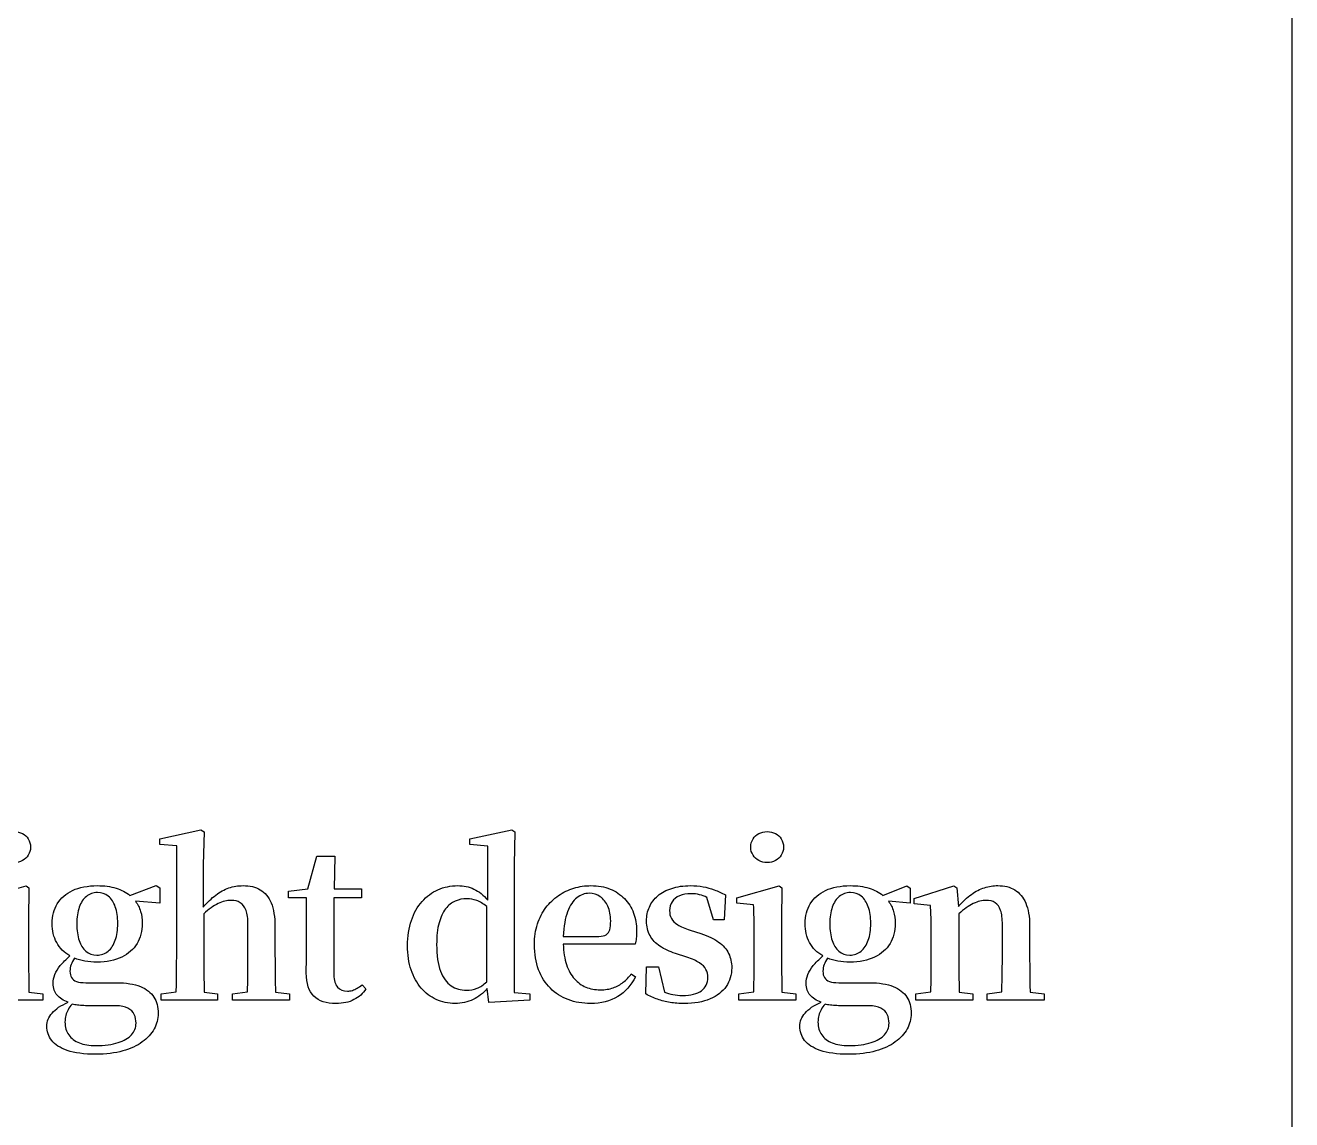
# Model space of a CAD drawing. Extents: x 11992 to 29481, y -6727 to 6811.
# Drawn here: x 28341.1 to 28425.8, y 431.4 to 504.6 of the extents above; entities that cross this region are included whole.
import ezdxf

# ---------------------------------------------------------------- set-up
doc = ezdxf.new("R2010")
doc.units = 0
doc.header["$MEASUREMENT"] = 0
doc.layers.add('layer 1', color=8, linetype='CONTINUOUS')
doc.layers.add('zoylight 6节点', color=8, linetype='CONTINUOUS')

# ---------------------------------------------------------------- blocks, each defined once
blk = doc.blocks.new('ddddd')
at = {"layer": 'layer 1', "color": 1}
for points, knots in [([(-12.044, 72.251), (-11.843, 72.253), (-11.66, 72.297), (-11.493, 72.386), (-11.493, 72.386), (-11.328, 72.474), (-11.196, 72.594), (-11.099, 72.747), (-11.099, 72.747), (-10.999, 72.902), (-10.948, 73.079), (-10.946, 73.28), (-10.946, 73.28), (-10.948, 73.491), (-10.999, 73.674), (-11.099, 73.83), (-11.099, 73.83), (-11.196, 73.985), (-11.328, 74.106), (-11.493, 74.191), (-11.493, 74.191), (-11.66, 74.279), (-11.843, 74.323), (-12.044, 74.323), (-12.044, 74.323), (-12.246, 74.323), (-12.429, 74.279), (-12.596, 74.191), (-12.596, 74.191), (-12.761, 74.106), (-12.893, 73.985), (-12.99, 73.83), (-12.99, 73.83), (-13.09, 73.674), (-13.141, 73.491), (-13.143, 73.28), (-13.143, 73.28), (-13.141, 73.079), (-13.09, 72.902), (-12.99, 72.747), (-12.99, 72.747), (-12.893, 72.594), (-12.761, 72.474), (-12.596, 72.386), (-12.596, 72.386), (-12.429, 72.297), (-12.246, 72.253), (-12.044, 72.251)], [0, 0, 0, 0, 0.083333, 0.083333, 0.083333, 0.083333, 0.166667, 0.166667, 0.166667, 0.166667, 0.25, 0.25, 0.25, 0.25, 0.333333, 0.333333, 0.333333, 0.333333, 0.416667, 0.416667, 0.416667, 0.416667, 0.5, 0.5, 0.5, 0.5, 0.583333, 0.583333, 0.583333, 0.583333, 0.666667, 0.666667, 0.666667, 0.666667, 0.75, 0.75, 0.75, 0.75, 0.833333, 0.833333, 0.833333, 0.833333, 0.916667, 0.916667, 0.916667, 0.916667, 1, 1, 1, 1]), ([(5.438, 63.586), (5.435, 63.786), (5.431, 64.003), (5.428, 64.235), (5.428, 64.235), (5.424, 64.467), (5.421, 64.706), (5.419, 64.949), (5.419, 64.949), (5.417, 65.193), (5.414, 65.431), (5.412, 65.663), (5.412, 65.663), (5.41, 65.895), (5.41, 66.113), (5.41, 66.312), (5.41, 66.312), (5.41, 66.312), (5.41, 67.981), (5.41, 67.981), (5.41, 67.981), (5.407, 68.623), (5.322, 69.145), (5.152, 69.548), (5.152, 69.548), (4.981, 69.949), (4.737, 70.244), (4.42, 70.431), (4.42, 70.431), (4.105, 70.617), (3.724, 70.71), (3.282, 70.707), (3.282, 70.707), (2.946, 70.707), (2.626, 70.654), (2.324, 70.55), (2.324, 70.55), (2.023, 70.443), (1.731, 70.285), (1.448, 70.072), (1.448, 70.072), (1.168, 69.861), (0.887, 69.595), (0.611, 69.275), (0.611, 69.275), (0.611, 69.275), (0.611, 72.098), (0.611, 72.098), (0.611, 72.098), (0.611, 72.098), (0.667, 74.31), (0.667, 74.31), (0.667, 74.31), (0.667, 74.31), (0.458, 74.435), (0.458, 74.435), (0.458, 74.435), (0.458, 74.435), (-2.296, 73.837), (-2.296, 73.837), (-2.296, 73.837), (-2.296, 73.837), (-2.296, 73.447), (-2.296, 73.447), (-2.296, 73.447), (-2.296, 73.447), (-1.169, 73.364), (-1.169, 73.364), (-1.169, 73.364), (-1.169, 73.364), (-1.169, 66.312), (-1.169, 66.312), (-1.169, 66.312), (-1.169, 66.12), (-1.169, 65.907), (-1.171, 65.677), (-1.171, 65.677), (-1.174, 65.448), (-1.176, 65.211), (-1.178, 64.965), (-1.178, 64.965), (-1.181, 64.722), (-1.183, 64.483), (-1.188, 64.252), (-1.188, 64.252), (-1.19, 64.017), (-1.192, 63.799), (-1.197, 63.6), (-1.197, 63.6), (-1.197, 63.6), (-2.212, 63.475), (-2.212, 63.475), (-2.212, 63.475), (-2.212, 63.475), (-2.212, 63.044), (-2.212, 63.044), (-2.212, 63.044), (-2.212, 63.044), (1.571, 63.044), (1.571, 63.044), (1.571, 63.044), (1.571, 63.044), (1.571, 63.475), (1.571, 63.475), (1.571, 63.475), (1.571, 63.475), (0.681, 63.586), (0.681, 63.586), (0.681, 63.586), (0.674, 63.786), (0.667, 64.003), (0.662, 64.24), (0.662, 64.24), (0.658, 64.474), (0.653, 64.715), (0.648, 64.958), (0.648, 64.958), (0.646, 65.204), (0.644, 65.443), (0.641, 65.675), (0.641, 65.675), (0.639, 65.907), (0.639, 66.12), (0.639, 66.312), (0.639, 66.312), (0.639, 66.312), (0.639, 68.816), (0.639, 68.816), (0.639, 68.816), (0.98, 69.129), (1.3, 69.356), (1.603, 69.502), (1.603, 69.502), (1.907, 69.65), (2.197, 69.722), (2.475, 69.72), (2.475, 69.72), (2.716, 69.722), (2.922, 69.671), (3.089, 69.567), (3.089, 69.567), (3.256, 69.462), (3.384, 69.291), (3.47, 69.052), (3.47, 69.052), (3.558, 68.813), (3.602, 68.494), (3.602, 68.092), (3.602, 68.092), (3.602, 68.092), (3.602, 66.312), (3.602, 66.312), (3.602, 66.312), (3.602, 66.113), (3.602, 65.895), (3.599, 65.663), (3.599, 65.663), (3.597, 65.431), (3.597, 65.193), (3.592, 64.952), (3.592, 64.952), (3.59, 64.708), (3.588, 64.472), (3.585, 64.24), (3.585, 64.24), (3.581, 64.01), (3.578, 63.797), (3.574, 63.6), (3.574, 63.6), (3.574, 63.6), (2.572, 63.475), (2.572, 63.475), (2.572, 63.475), (2.572, 63.475), (2.572, 63.044), (2.572, 63.044), (2.572, 63.044), (2.572, 63.044), (6.383, 63.044), (6.383, 63.044), (6.383, 63.044), (6.383, 63.044), (6.383, 63.475), (6.383, 63.475), (6.383, 63.475), (6.383, 63.475), (5.438, 63.586), (5.438, 63.586)], [0, 0, 0, 0, 0.021277, 0.021277, 0.021277, 0.021277, 0.042553, 0.042553, 0.042553, 0.042553, 0.06383, 0.06383, 0.06383, 0.06383, 0.085106, 0.085106, 0.085106, 0.085106, 0.106383, 0.106383, 0.106383, 0.106383, 0.12766, 0.12766, 0.12766, 0.12766, 0.148936, 0.148936, 0.148936, 0.148936, 0.170213, 0.170213, 0.170213, 0.170213, 0.191489, 0.191489, 0.191489, 0.191489, 0.212766, 0.212766, 0.212766, 0.212766, 0.234043, 0.234043, 0.234043, 0.234043, 0.255319, 0.255319, 0.255319, 0.255319, 0.276596, 0.276596, 0.276596, 0.276596, 0.297872, 0.297872, 0.297872, 0.297872, 0.319149, 0.319149, 0.319149, 0.319149, 0.340426, 0.340426, 0.340426, 0.340426, 0.361702, 0.361702, 0.361702, 0.361702, 0.382979, 0.382979, 0.382979, 0.382979, 0.404255, 0.404255, 0.404255, 0.404255, 0.425532, 0.425532, 0.425532, 0.425532, 0.446809, 0.446809, 0.446809, 0.446809, 0.468085, 0.468085, 0.468085, 0.468085, 0.489362, 0.489362, 0.489362, 0.489362, 0.510638, 0.510638, 0.510638, 0.510638, 0.531915, 0.531915, 0.531915, 0.531915, 0.553191, 0.553191, 0.553191, 0.553191, 0.574468, 0.574468, 0.574468, 0.574468, 0.595745, 0.595745, 0.595745, 0.595745, 0.617021, 0.617021, 0.617021, 0.617021, 0.638298, 0.638298, 0.638298, 0.638298, 0.659574, 0.659574, 0.659574, 0.659574, 0.680851, 0.680851, 0.680851, 0.680851, 0.702128, 0.702128, 0.702128, 0.702128, 0.723404, 0.723404, 0.723404, 0.723404, 0.744681, 0.744681, 0.744681, 0.744681, 0.765957, 0.765957, 0.765957, 0.765957, 0.787234, 0.787234, 0.787234, 0.787234, 0.808511, 0.808511, 0.808511, 0.808511, 0.829787, 0.829787, 0.829787, 0.829787, 0.851064, 0.851064, 0.851064, 0.851064, 0.87234, 0.87234, 0.87234, 0.87234, 0.893617, 0.893617, 0.893617, 0.893617, 0.914894, 0.914894, 0.914894, 0.914894, 0.93617, 0.93617, 0.93617, 0.93617, 0.957447, 0.957447, 0.957447, 0.957447, 0.978723, 0.978723, 0.978723, 0.978723, 1, 1, 1, 1]), ([(21.415, 63.558), (21.415, 63.558), (21.415, 72.112), (21.415, 72.112), (21.415, 72.112), (21.415, 72.112), (21.456, 74.31), (21.456, 74.31), (21.456, 74.31), (21.456, 74.31), (21.262, 74.435), (21.262, 74.435), (21.262, 74.435), (21.262, 74.435), (18.452, 73.837), (18.452, 73.837), (18.452, 73.837), (18.452, 73.837), (18.452, 73.447), (18.452, 73.447), (18.452, 73.447), (18.452, 73.447), (19.648, 73.35), (19.648, 73.35), (19.648, 73.35), (19.648, 73.35), (19.648, 69.734), (19.648, 69.734), (19.648, 69.734), (19.363, 70.072), (19.055, 70.32), (18.721, 70.475), (18.721, 70.475), (18.387, 70.633), (18.028, 70.71), (17.645, 70.707), (17.645, 70.707), (17.166, 70.705), (16.723, 70.615), (16.315, 70.434), (16.315, 70.434), (15.909, 70.253), (15.552, 69.989), (15.249, 69.641), (15.249, 69.641), (14.945, 69.296), (14.706, 68.874), (14.537, 68.378), (14.537, 68.378), (14.368, 67.882), (14.282, 67.318), (14.28, 66.688), (14.28, 66.688), (14.282, 66.087), (14.363, 65.55), (14.521, 65.074), (14.521, 65.074), (14.681, 64.599), (14.903, 64.194), (15.188, 63.857), (15.188, 63.857), (15.476, 63.521), (15.812, 63.266), (16.199, 63.09), (16.199, 63.09), (16.584, 62.912), (17.008, 62.824), (17.465, 62.821), (17.465, 62.821), (17.91, 62.824), (18.311, 62.909), (18.668, 63.083), (18.668, 63.083), (19.025, 63.255), (19.342, 63.5), (19.62, 63.823), (19.62, 63.823), (19.62, 63.823), (19.718, 62.891), (19.718, 62.891), (19.718, 62.891), (19.718, 62.891), (22.458, 63.044), (22.458, 63.044), (22.458, 63.044), (22.458, 63.044), (22.458, 63.475), (22.458, 63.475), (22.458, 63.475), (22.458, 63.475), (21.415, 63.558), (21.415, 63.558)], [0, 0, 0, 0, 0.043478, 0.043478, 0.043478, 0.043478, 0.086957, 0.086957, 0.086957, 0.086957, 0.130435, 0.130435, 0.130435, 0.130435, 0.173913, 0.173913, 0.173913, 0.173913, 0.217391, 0.217391, 0.217391, 0.217391, 0.26087, 0.26087, 0.26087, 0.26087, 0.304348, 0.304348, 0.304348, 0.304348, 0.347826, 0.347826, 0.347826, 0.347826, 0.391304, 0.391304, 0.391304, 0.391304, 0.434783, 0.434783, 0.434783, 0.434783, 0.478261, 0.478261, 0.478261, 0.478261, 0.521739, 0.521739, 0.521739, 0.521739, 0.565217, 0.565217, 0.565217, 0.565217, 0.608696, 0.608696, 0.608696, 0.608696, 0.652174, 0.652174, 0.652174, 0.652174, 0.695652, 0.695652, 0.695652, 0.695652, 0.73913, 0.73913, 0.73913, 0.73913, 0.782609, 0.782609, 0.782609, 0.782609, 0.826087, 0.826087, 0.826087, 0.826087, 0.869565, 0.869565, 0.869565, 0.869565, 0.913043, 0.913043, 0.913043, 0.913043, 0.956522, 0.956522, 0.956522, 0.956522, 1, 1, 1, 1]), ([(38.347, 72.251), (38.548, 72.253), (38.732, 72.297), (38.898, 72.386), (38.898, 72.386), (39.063, 72.474), (39.195, 72.594), (39.293, 72.747), (39.293, 72.747), (39.392, 72.902), (39.443, 73.079), (39.446, 73.28), (39.446, 73.28), (39.443, 73.491), (39.392, 73.674), (39.293, 73.83), (39.293, 73.83), (39.195, 73.985), (39.063, 74.106), (38.898, 74.191), (38.898, 74.191), (38.732, 74.279), (38.548, 74.323), (38.347, 74.323), (38.347, 74.323), (38.145, 74.323), (37.962, 74.279), (37.795, 74.191), (37.795, 74.191), (37.631, 74.106), (37.498, 73.985), (37.401, 73.83), (37.401, 73.83), (37.301, 73.674), (37.25, 73.491), (37.248, 73.28), (37.248, 73.28), (37.25, 73.079), (37.301, 72.902), (37.401, 72.747), (37.401, 72.747), (37.498, 72.594), (37.631, 72.474), (37.795, 72.386), (37.795, 72.386), (37.962, 72.297), (38.145, 72.253), (38.347, 72.251)], [0, 0, 0, 0, 0.083333, 0.083333, 0.083333, 0.083333, 0.166667, 0.166667, 0.166667, 0.166667, 0.25, 0.25, 0.25, 0.25, 0.333333, 0.333333, 0.333333, 0.333333, 0.416667, 0.416667, 0.416667, 0.416667, 0.5, 0.5, 0.5, 0.5, 0.583333, 0.583333, 0.583333, 0.583333, 0.666667, 0.666667, 0.666667, 0.666667, 0.75, 0.75, 0.75, 0.75, 0.833333, 0.833333, 0.833333, 0.833333, 0.916667, 0.916667, 0.916667, 0.916667, 1, 1, 1, 1]), ([(11.244, 64.073), (11.121, 63.98), (11.005, 63.904), (10.901, 63.841), (10.901, 63.841), (10.796, 63.779), (10.692, 63.732), (10.59, 63.702), (10.59, 63.702), (10.486, 63.672), (10.375, 63.656), (10.256, 63.656), (10.256, 63.656), (9.976, 63.653), (9.756, 63.739), (9.596, 63.913), (9.596, 63.913), (9.436, 64.087), (9.355, 64.367), (9.352, 64.754), (9.352, 64.754), (9.352, 64.754), (9.352, 69.901), (9.352, 69.901), (9.352, 69.901), (9.352, 69.901), (11.202, 69.901), (11.202, 69.901), (11.202, 69.901), (11.202, 69.901), (11.202, 70.485), (11.202, 70.485), (11.202, 70.485), (11.202, 70.485), (9.366, 70.485), (9.366, 70.485), (9.366, 70.485), (9.366, 70.485), (9.408, 72.682), (9.408, 72.682), (9.408, 72.682), (9.408, 72.682), (8.212, 72.668), (8.212, 72.668), (8.212, 72.668), (8.212, 72.668), (7.614, 70.485), (7.614, 70.485), (7.614, 70.485), (7.614, 70.485), (6.32, 70.346), (6.32, 70.346), (6.32, 70.346), (6.32, 70.346), (6.32, 69.901), (6.32, 69.901), (6.32, 69.901), (6.32, 69.901), (7.516, 69.901), (7.516, 69.901), (7.516, 69.901), (7.516, 69.901), (7.516, 66.257), (7.516, 66.257), (7.516, 66.257), (7.516, 66.073), (7.514, 65.902), (7.514, 65.747), (7.514, 65.747), (7.512, 65.591), (7.509, 65.443), (7.507, 65.302), (7.507, 65.302), (7.505, 65.158), (7.503, 65.012), (7.503, 64.866), (7.503, 64.866), (7.505, 64.159), (7.676, 63.642), (8.017, 63.313), (8.017, 63.313), (8.358, 62.981), (8.849, 62.819), (9.491, 62.821), (9.491, 62.821), (9.964, 62.824), (10.365, 62.909), (10.697, 63.081), (10.697, 63.081), (11.028, 63.25), (11.293, 63.493), (11.494, 63.809), (11.494, 63.809), (11.494, 63.809), (11.244, 64.073), (11.244, 64.073)], [0, 0, 0, 0, 0.041667, 0.041667, 0.041667, 0.041667, 0.083333, 0.083333, 0.083333, 0.083333, 0.125, 0.125, 0.125, 0.125, 0.166667, 0.166667, 0.166667, 0.166667, 0.208333, 0.208333, 0.208333, 0.208333, 0.25, 0.25, 0.25, 0.25, 0.291667, 0.291667, 0.291667, 0.291667, 0.333333, 0.333333, 0.333333, 0.333333, 0.375, 0.375, 0.375, 0.375, 0.416667, 0.416667, 0.416667, 0.416667, 0.458333, 0.458333, 0.458333, 0.458333, 0.5, 0.5, 0.5, 0.5, 0.541667, 0.541667, 0.541667, 0.541667, 0.583333, 0.583333, 0.583333, 0.583333, 0.625, 0.625, 0.625, 0.625, 0.666667, 0.666667, 0.666667, 0.666667, 0.708333, 0.708333, 0.708333, 0.708333, 0.75, 0.75, 0.75, 0.75, 0.791667, 0.791667, 0.791667, 0.791667, 0.833333, 0.833333, 0.833333, 0.833333, 0.875, 0.875, 0.875, 0.875, 0.916667, 0.916667, 0.916667, 0.916667, 0.958333, 0.958333, 0.958333, 0.958333, 1, 1, 1, 1]), ([(-11.057, 63.586), (-11.062, 63.786), (-11.064, 64.003), (-11.066, 64.24), (-11.066, 64.24), (-11.071, 64.474), (-11.073, 64.715), (-11.076, 64.958), (-11.076, 64.958), (-11.078, 65.204), (-11.08, 65.443), (-11.082, 65.675), (-11.082, 65.675), (-11.085, 65.907), (-11.085, 66.12), (-11.085, 66.312), (-11.085, 66.312), (-11.085, 66.312), (-11.085, 68.398), (-11.085, 68.398), (-11.085, 68.398), (-11.085, 68.398), (-11.057, 70.568), (-11.057, 70.568), (-11.057, 70.568), (-11.057, 70.568), (-11.252, 70.693), (-11.252, 70.693), (-11.252, 70.693), (-11.252, 70.693), (-14.075, 69.901), (-14.075, 69.901), (-14.075, 69.901), (-14.075, 69.901), (-14.075, 69.525), (-14.075, 69.525), (-14.075, 69.525), (-14.075, 69.525), (-12.948, 69.414), (-12.948, 69.414), (-12.948, 69.414), (-12.939, 69.184), (-12.932, 68.966), (-12.925, 68.755), (-12.925, 68.755), (-12.918, 68.545), (-12.914, 68.322), (-12.911, 68.088), (-12.911, 68.088), (-12.909, 67.856), (-12.907, 67.594), (-12.907, 67.3), (-12.907, 67.3), (-12.907, 67.3), (-12.907, 66.312), (-12.907, 66.312), (-12.907, 66.312), (-12.907, 66.12), (-12.907, 65.907), (-12.909, 65.677), (-12.909, 65.677), (-12.911, 65.448), (-12.914, 65.211), (-12.916, 64.965), (-12.916, 64.965), (-12.918, 64.722), (-12.921, 64.483), (-12.925, 64.252), (-12.925, 64.252), (-12.928, 64.017), (-12.93, 63.799), (-12.935, 63.6), (-12.935, 63.6), (-12.935, 63.6), (-13.95, 63.475), (-13.95, 63.475), (-13.95, 63.475), (-13.95, 63.475), (-13.95, 63.044), (-13.95, 63.044), (-13.95, 63.044), (-13.95, 63.044), (-10.125, 63.044), (-10.125, 63.044), (-10.125, 63.044), (-10.125, 63.044), (-10.125, 63.475), (-10.125, 63.475), (-10.125, 63.475), (-10.125, 63.475), (-11.057, 63.586), (-11.057, 63.586)], [0, 0, 0, 0, 0.043478, 0.043478, 0.043478, 0.043478, 0.086957, 0.086957, 0.086957, 0.086957, 0.130435, 0.130435, 0.130435, 0.130435, 0.173913, 0.173913, 0.173913, 0.173913, 0.217391, 0.217391, 0.217391, 0.217391, 0.26087, 0.26087, 0.26087, 0.26087, 0.304348, 0.304348, 0.304348, 0.304348, 0.347826, 0.347826, 0.347826, 0.347826, 0.391304, 0.391304, 0.391304, 0.391304, 0.434783, 0.434783, 0.434783, 0.434783, 0.478261, 0.478261, 0.478261, 0.478261, 0.521739, 0.521739, 0.521739, 0.521739, 0.565217, 0.565217, 0.565217, 0.565217, 0.608696, 0.608696, 0.608696, 0.608696, 0.652174, 0.652174, 0.652174, 0.652174, 0.695652, 0.695652, 0.695652, 0.695652, 0.73913, 0.73913, 0.73913, 0.73913, 0.782609, 0.782609, 0.782609, 0.782609, 0.826087, 0.826087, 0.826087, 0.826087, 0.869565, 0.869565, 0.869565, 0.869565, 0.913043, 0.913043, 0.913043, 0.913043, 0.956522, 0.956522, 0.956522, 0.956522, 1, 1, 1, 1]), ([(-2.302, 70.554), (-2.302, 70.554), (-2.538, 70.707), (-2.538, 70.707), (-2.538, 70.707), (-2.538, 70.707), (-4.305, 70.054), (-4.305, 70.054), (-4.305, 70.054), (-4.555, 70.264), (-4.864, 70.424), (-5.227, 70.538), (-5.227, 70.538), (-5.591, 70.649), (-6.009, 70.707), (-6.475, 70.707), (-6.475, 70.707), (-7.128, 70.705), (-7.682, 70.596), (-8.132, 70.385), (-8.132, 70.385), (-8.582, 70.174), (-8.925, 69.877), (-9.157, 69.5), (-9.157, 69.5), (-9.388, 69.122), (-9.504, 68.681), (-9.507, 68.176), (-9.507, 68.176), (-9.504, 67.694), (-9.402, 67.267), (-9.201, 66.899), (-9.201, 66.899), (-8.997, 66.528), (-8.7, 66.231), (-8.31, 66.006), (-8.31, 66.006), (-8.579, 65.772), (-8.795, 65.554), (-8.962, 65.355), (-8.962, 65.355), (-9.126, 65.153), (-9.247, 64.956), (-9.323, 64.764), (-9.323, 64.764), (-9.4, 64.569), (-9.437, 64.367), (-9.437, 64.156), (-9.437, 64.156), (-9.435, 63.839), (-9.347, 63.579), (-9.17, 63.38), (-9.17, 63.38), (-8.997, 63.178), (-8.751, 63.021), (-8.436, 62.905), (-8.436, 62.905), (-8.92, 62.696), (-9.279, 62.457), (-9.509, 62.188), (-9.509, 62.188), (-9.741, 61.92), (-9.857, 61.625), (-9.854, 61.305), (-9.854, 61.305), (-9.859, 60.953), (-9.752, 60.638), (-9.534, 60.355), (-9.534, 60.355), (-9.319, 60.072), (-8.971, 59.85), (-8.491, 59.683), (-8.491, 59.683), (-8.009, 59.516), (-7.374, 59.432), (-6.586, 59.428), (-6.586, 59.428), (-5.9, 59.43), (-5.297, 59.504), (-4.778, 59.65), (-4.778, 59.65), (-4.258, 59.796), (-3.823, 59.996), (-3.473, 60.25), (-3.473, 60.25), (-3.12, 60.503), (-2.858, 60.795), (-2.68, 61.124), (-2.68, 61.124), (-2.501, 61.451), (-2.413, 61.799), (-2.413, 62.168), (-2.413, 62.168), (-2.411, 62.587), (-2.506, 62.949), (-2.696, 63.255), (-2.696, 63.255), (-2.886, 63.558), (-3.188, 63.795), (-3.6, 63.959), (-3.6, 63.959), (-4.013, 64.126), (-4.548, 64.21), (-5.209, 64.212), (-5.209, 64.212), (-5.209, 64.212), (-7.253, 64.212), (-7.253, 64.212), (-7.253, 64.212), (-7.511, 64.212), (-7.719, 64.242), (-7.875, 64.3), (-7.875, 64.3), (-8.03, 64.356), (-8.141, 64.442), (-8.208, 64.555), (-8.208, 64.555), (-8.278, 64.669), (-8.313, 64.81), (-8.31, 64.977), (-8.31, 64.977), (-8.31, 65.135), (-8.285, 65.285), (-8.236, 65.427), (-8.236, 65.427), (-8.185, 65.566), (-8.109, 65.71), (-8.004, 65.853), (-8.004, 65.853), (-7.796, 65.77), (-7.566, 65.705), (-7.316, 65.659), (-7.316, 65.659), (-7.066, 65.612), (-6.794, 65.589), (-6.502, 65.589), (-6.502, 65.589), (-5.851, 65.594), (-5.302, 65.705), (-4.85, 65.923), (-4.85, 65.923), (-4.4, 66.141), (-4.057, 66.444), (-3.823, 66.832), (-3.823, 66.832), (-3.589, 67.219), (-3.473, 67.666), (-3.47, 68.176), (-3.47, 68.176), (-3.47, 68.463), (-3.507, 68.732), (-3.584, 68.983), (-3.584, 68.983), (-3.66, 69.235), (-3.776, 69.462), (-3.929, 69.664), (-3.929, 69.664), (-3.929, 69.664), (-2.302, 69.539), (-2.302, 69.539), (-2.302, 69.539), (-2.302, 69.539), (-2.302, 70.554), (-2.302, 70.554)], [0, 0, 0, 0, 0.02439, 0.02439, 0.02439, 0.02439, 0.04878, 0.04878, 0.04878, 0.04878, 0.073171, 0.073171, 0.073171, 0.073171, 0.097561, 0.097561, 0.097561, 0.097561, 0.121951, 0.121951, 0.121951, 0.121951, 0.146341, 0.146341, 0.146341, 0.146341, 0.170732, 0.170732, 0.170732, 0.170732, 0.195122, 0.195122, 0.195122, 0.195122, 0.219512, 0.219512, 0.219512, 0.219512, 0.243902, 0.243902, 0.243902, 0.243902, 0.268293, 0.268293, 0.268293, 0.268293, 0.292683, 0.292683, 0.292683, 0.292683, 0.317073, 0.317073, 0.317073, 0.317073, 0.341463, 0.341463, 0.341463, 0.341463, 0.365854, 0.365854, 0.365854, 0.365854, 0.390244, 0.390244, 0.390244, 0.390244, 0.414634, 0.414634, 0.414634, 0.414634, 0.439024, 0.439024, 0.439024, 0.439024, 0.463415, 0.463415, 0.463415, 0.463415, 0.487805, 0.487805, 0.487805, 0.487805, 0.512195, 0.512195, 0.512195, 0.512195, 0.536585, 0.536585, 0.536585, 0.536585, 0.560976, 0.560976, 0.560976, 0.560976, 0.585366, 0.585366, 0.585366, 0.585366, 0.609756, 0.609756, 0.609756, 0.609756, 0.634146, 0.634146, 0.634146, 0.634146, 0.658537, 0.658537, 0.658537, 0.658537, 0.682927, 0.682927, 0.682927, 0.682927, 0.707317, 0.707317, 0.707317, 0.707317, 0.731707, 0.731707, 0.731707, 0.731707, 0.756098, 0.756098, 0.756098, 0.756098, 0.780488, 0.780488, 0.780488, 0.780488, 0.804878, 0.804878, 0.804878, 0.804878, 0.829268, 0.829268, 0.829268, 0.829268, 0.853659, 0.853659, 0.853659, 0.853659, 0.878049, 0.878049, 0.878049, 0.878049, 0.902439, 0.902439, 0.902439, 0.902439, 0.926829, 0.926829, 0.926829, 0.926829, 0.95122, 0.95122, 0.95122, 0.95122, 0.97561, 0.97561, 0.97561, 0.97561, 1, 1, 1, 1]), ([(29.516, 66.799), (29.551, 66.915), (29.576, 67.045), (29.59, 67.184), (29.59, 67.184), (29.606, 67.323), (29.613, 67.483), (29.613, 67.661), (29.613, 67.661), (29.613, 68.102), (29.541, 68.507), (29.402, 68.876), (29.402, 68.876), (29.263, 69.247), (29.062, 69.569), (28.797, 69.843), (28.797, 69.843), (28.533, 70.114), (28.213, 70.327), (27.835, 70.478), (27.835, 70.478), (27.457, 70.628), (27.031, 70.705), (26.553, 70.707), (26.553, 70.707), (26.162, 70.707), (25.781, 70.652), (25.413, 70.538), (25.413, 70.538), (25.044, 70.427), (24.699, 70.26), (24.381, 70.042), (24.381, 70.042), (24.061, 69.824), (23.781, 69.558), (23.542, 69.238), (23.542, 69.238), (23.301, 68.92), (23.113, 68.554), (22.977, 68.141), (22.977, 68.141), (22.842, 67.729), (22.773, 67.272), (22.77, 66.771), (22.77, 66.771), (22.773, 66.138), (22.868, 65.575), (23.053, 65.086), (23.053, 65.086), (23.239, 64.597), (23.498, 64.184), (23.837, 63.848), (23.837, 63.848), (24.173, 63.51), (24.571, 63.257), (25.03, 63.083), (25.03, 63.083), (25.487, 62.909), (25.99, 62.821), (26.539, 62.821), (26.539, 62.821), (27.233, 62.826), (27.833, 62.981), (28.343, 63.292), (28.343, 63.292), (28.853, 63.6), (29.247, 64.041), (29.53, 64.615), (29.53, 64.615), (29.53, 64.615), (29.252, 64.81), (29.252, 64.81), (29.252, 64.81), (29.092, 64.592), (28.913, 64.402), (28.716, 64.242), (28.716, 64.242), (28.521, 64.082), (28.297, 63.959), (28.044, 63.871), (28.044, 63.871), (27.791, 63.783), (27.497, 63.739), (27.165, 63.739), (27.165, 63.739), (26.827, 63.739), (26.512, 63.797), (26.22, 63.918), (26.22, 63.918), (25.927, 64.038), (25.67, 64.221), (25.45, 64.472), (25.45, 64.472), (25.227, 64.72), (25.051, 65.037), (24.921, 65.424), (24.921, 65.424), (24.792, 65.809), (24.72, 66.268), (24.704, 66.799), (24.704, 66.799), (24.704, 66.799), (29.516, 66.799), (29.516, 66.799)], [0, 0, 0, 0, 0.038462, 0.038462, 0.038462, 0.038462, 0.076923, 0.076923, 0.076923, 0.076923, 0.115385, 0.115385, 0.115385, 0.115385, 0.153846, 0.153846, 0.153846, 0.153846, 0.192308, 0.192308, 0.192308, 0.192308, 0.230769, 0.230769, 0.230769, 0.230769, 0.269231, 0.269231, 0.269231, 0.269231, 0.307692, 0.307692, 0.307692, 0.307692, 0.346154, 0.346154, 0.346154, 0.346154, 0.384615, 0.384615, 0.384615, 0.384615, 0.423077, 0.423077, 0.423077, 0.423077, 0.461538, 0.461538, 0.461538, 0.461538, 0.5, 0.5, 0.5, 0.5, 0.538462, 0.538462, 0.538462, 0.538462, 0.576923, 0.576923, 0.576923, 0.576923, 0.615385, 0.615385, 0.615385, 0.615385, 0.653846, 0.653846, 0.653846, 0.653846, 0.692308, 0.692308, 0.692308, 0.692308, 0.730769, 0.730769, 0.730769, 0.730769, 0.769231, 0.769231, 0.769231, 0.769231, 0.807692, 0.807692, 0.807692, 0.807692, 0.846154, 0.846154, 0.846154, 0.846154, 0.884615, 0.884615, 0.884615, 0.884615, 0.923077, 0.923077, 0.923077, 0.923077, 0.961538, 0.961538, 0.961538, 0.961538, 1, 1, 1, 1]), ([(33.194, 67.731), (32.84, 67.847), (32.561, 67.967), (32.362, 68.095), (32.362, 68.095), (32.16, 68.222), (32.019, 68.364), (31.936, 68.517), (31.936, 68.517), (31.854, 68.672), (31.815, 68.846), (31.817, 69.038), (31.817, 69.038), (31.817, 69.268), (31.875, 69.465), (31.989, 69.634), (31.989, 69.634), (32.102, 69.801), (32.265, 69.933), (32.48, 70.023), (32.48, 70.023), (32.696, 70.116), (32.958, 70.165), (33.264, 70.165), (33.264, 70.165), (33.463, 70.165), (33.649, 70.144), (33.818, 70.102), (33.818, 70.102), (33.989, 70.061), (34.156, 69.998), (34.321, 69.914), (34.321, 69.914), (34.321, 69.914), (34.752, 68.412), (34.752, 68.412), (34.752, 68.412), (34.752, 68.412), (35.461, 68.412), (35.461, 68.412), (35.461, 68.412), (35.461, 68.412), (35.559, 70.081), (35.559, 70.081), (35.559, 70.081), (35.306, 70.216), (35.056, 70.329), (34.81, 70.422), (34.81, 70.422), (34.566, 70.517), (34.314, 70.587), (34.054, 70.635), (34.054, 70.635), (33.795, 70.682), (33.516, 70.707), (33.222, 70.707), (33.222, 70.707), (32.744, 70.705), (32.323, 70.645), (31.959, 70.526), (31.959, 70.526), (31.592, 70.406), (31.284, 70.239), (31.034, 70.026), (31.034, 70.026), (30.783, 69.812), (30.593, 69.562), (30.466, 69.275), (30.466, 69.275), (30.338, 68.99), (30.273, 68.679), (30.273, 68.343), (30.273, 68.343), (30.276, 67.97), (30.355, 67.643), (30.51, 67.362), (30.51, 67.362), (30.665, 67.084), (30.885, 66.848), (31.173, 66.653), (31.173, 66.653), (31.463, 66.456), (31.806, 66.298), (32.207, 66.173), (32.207, 66.173), (32.207, 66.173), (32.972, 65.923), (32.972, 65.923), (32.972, 65.923), (33.331, 65.805), (33.614, 65.677), (33.818, 65.545), (33.818, 65.545), (34.024, 65.413), (34.168, 65.264), (34.254, 65.105), (34.254, 65.105), (34.339, 64.945), (34.379, 64.761), (34.376, 64.56), (34.376, 64.56), (34.376, 64.175), (34.233, 63.881), (33.945, 63.674), (33.945, 63.674), (33.66, 63.47), (33.238, 63.366), (32.68, 63.364), (32.68, 63.364), (32.45, 63.364), (32.237, 63.382), (32.038, 63.417), (32.038, 63.417), (31.838, 63.454), (31.65, 63.51), (31.47, 63.586), (31.47, 63.586), (31.47, 63.586), (31.08, 65.269), (31.08, 65.269), (31.08, 65.269), (31.08, 65.269), (30.273, 65.269), (30.273, 65.269), (30.273, 65.269), (30.273, 65.269), (30.218, 63.461), (30.218, 63.461), (30.218, 63.461), (30.48, 63.322), (30.746, 63.204), (31.015, 63.109), (31.015, 63.109), (31.284, 63.016), (31.562, 62.944), (31.854, 62.895), (31.854, 62.895), (32.146, 62.847), (32.459, 62.821), (32.791, 62.821), (32.791, 62.821), (33.475, 62.824), (34.052, 62.926), (34.525, 63.127), (34.525, 63.127), (34.998, 63.327), (35.359, 63.605), (35.605, 63.962), (35.605, 63.962), (35.851, 64.321), (35.974, 64.738), (35.976, 65.213), (35.976, 65.213), (35.978, 65.57), (35.909, 65.89), (35.767, 66.175), (35.767, 66.175), (35.626, 66.461), (35.403, 66.716), (35.1, 66.936), (35.1, 66.936), (34.796, 67.156), (34.402, 67.346), (33.917, 67.508), (33.917, 67.508), (33.917, 67.508), (33.194, 67.731), (33.194, 67.731)], [0, 0, 0, 0, 0.02381, 0.02381, 0.02381, 0.02381, 0.047619, 0.047619, 0.047619, 0.047619, 0.071429, 0.071429, 0.071429, 0.071429, 0.095238, 0.095238, 0.095238, 0.095238, 0.119048, 0.119048, 0.119048, 0.119048, 0.142857, 0.142857, 0.142857, 0.142857, 0.166667, 0.166667, 0.166667, 0.166667, 0.190476, 0.190476, 0.190476, 0.190476, 0.214286, 0.214286, 0.214286, 0.214286, 0.238095, 0.238095, 0.238095, 0.238095, 0.261905, 0.261905, 0.261905, 0.261905, 0.285714, 0.285714, 0.285714, 0.285714, 0.309524, 0.309524, 0.309524, 0.309524, 0.333333, 0.333333, 0.333333, 0.333333, 0.357143, 0.357143, 0.357143, 0.357143, 0.380952, 0.380952, 0.380952, 0.380952, 0.404762, 0.404762, 0.404762, 0.404762, 0.428571, 0.428571, 0.428571, 0.428571, 0.452381, 0.452381, 0.452381, 0.452381, 0.47619, 0.47619, 0.47619, 0.47619, 0.5, 0.5, 0.5, 0.5, 0.52381, 0.52381, 0.52381, 0.52381, 0.547619, 0.547619, 0.547619, 0.547619, 0.571429, 0.571429, 0.571429, 0.571429, 0.595238, 0.595238, 0.595238, 0.595238, 0.619048, 0.619048, 0.619048, 0.619048, 0.642857, 0.642857, 0.642857, 0.642857, 0.666667, 0.666667, 0.666667, 0.666667, 0.690476, 0.690476, 0.690476, 0.690476, 0.714286, 0.714286, 0.714286, 0.714286, 0.738095, 0.738095, 0.738095, 0.738095, 0.761905, 0.761905, 0.761905, 0.761905, 0.785714, 0.785714, 0.785714, 0.785714, 0.809524, 0.809524, 0.809524, 0.809524, 0.833333, 0.833333, 0.833333, 0.833333, 0.857143, 0.857143, 0.857143, 0.857143, 0.880952, 0.880952, 0.880952, 0.880952, 0.904762, 0.904762, 0.904762, 0.904762, 0.928571, 0.928571, 0.928571, 0.928571, 0.952381, 0.952381, 0.952381, 0.952381, 0.97619, 0.97619, 0.97619, 0.97619, 1, 1, 1, 1]), ([(39.334, 63.586), (39.33, 63.786), (39.327, 64.003), (39.325, 64.24), (39.325, 64.24), (39.32, 64.474), (39.318, 64.715), (39.316, 64.958), (39.316, 64.958), (39.313, 65.204), (39.311, 65.443), (39.309, 65.675), (39.309, 65.675), (39.306, 65.907), (39.306, 66.12), (39.306, 66.312), (39.306, 66.312), (39.306, 66.312), (39.306, 68.398), (39.306, 68.398), (39.306, 68.398), (39.306, 68.398), (39.334, 70.568), (39.334, 70.568), (39.334, 70.568), (39.334, 70.568), (39.14, 70.693), (39.14, 70.693), (39.14, 70.693), (39.14, 70.693), (36.316, 69.901), (36.316, 69.901), (36.316, 69.901), (36.316, 69.901), (36.316, 69.525), (36.316, 69.525), (36.316, 69.525), (36.316, 69.525), (37.443, 69.414), (37.443, 69.414), (37.443, 69.414), (37.452, 69.184), (37.459, 68.966), (37.466, 68.755), (37.466, 68.755), (37.473, 68.545), (37.478, 68.322), (37.48, 68.088), (37.48, 68.088), (37.482, 67.856), (37.484, 67.594), (37.484, 67.3), (37.484, 67.3), (37.484, 67.3), (37.484, 66.312), (37.484, 66.312), (37.484, 66.312), (37.484, 66.12), (37.484, 65.907), (37.482, 65.677), (37.482, 65.677), (37.48, 65.448), (37.478, 65.211), (37.475, 64.965), (37.475, 64.965), (37.473, 64.722), (37.471, 64.483), (37.466, 64.252), (37.466, 64.252), (37.464, 64.017), (37.461, 63.799), (37.457, 63.6), (37.457, 63.6), (37.457, 63.6), (36.441, 63.475), (36.441, 63.475), (36.441, 63.475), (36.441, 63.475), (36.441, 63.044), (36.441, 63.044), (36.441, 63.044), (36.441, 63.044), (40.266, 63.044), (40.266, 63.044), (40.266, 63.044), (40.266, 63.044), (40.266, 63.475), (40.266, 63.475), (40.266, 63.475), (40.266, 63.475), (39.334, 63.586), (39.334, 63.586)], [0, 0, 0, 0, 0.043478, 0.043478, 0.043478, 0.043478, 0.086957, 0.086957, 0.086957, 0.086957, 0.130435, 0.130435, 0.130435, 0.130435, 0.173913, 0.173913, 0.173913, 0.173913, 0.217391, 0.217391, 0.217391, 0.217391, 0.26087, 0.26087, 0.26087, 0.26087, 0.304348, 0.304348, 0.304348, 0.304348, 0.347826, 0.347826, 0.347826, 0.347826, 0.391304, 0.391304, 0.391304, 0.391304, 0.434783, 0.434783, 0.434783, 0.434783, 0.478261, 0.478261, 0.478261, 0.478261, 0.521739, 0.521739, 0.521739, 0.521739, 0.565217, 0.565217, 0.565217, 0.565217, 0.608696, 0.608696, 0.608696, 0.608696, 0.652174, 0.652174, 0.652174, 0.652174, 0.695652, 0.695652, 0.695652, 0.695652, 0.73913, 0.73913, 0.73913, 0.73913, 0.782609, 0.782609, 0.782609, 0.782609, 0.826087, 0.826087, 0.826087, 0.826087, 0.869565, 0.869565, 0.869565, 0.869565, 0.913043, 0.913043, 0.913043, 0.913043, 0.956522, 0.956522, 0.956522, 0.956522, 1, 1, 1, 1]), ([(47.92, 70.544), (47.92, 70.544), (47.684, 70.697), (47.684, 70.697), (47.684, 70.697), (47.684, 70.697), (46.086, 70.054), (46.086, 70.054), (46.086, 70.054), (45.836, 70.264), (45.528, 70.424), (45.164, 70.538), (45.164, 70.538), (44.8, 70.649), (44.383, 70.707), (43.917, 70.707), (43.917, 70.707), (43.263, 70.705), (42.709, 70.596), (42.259, 70.385), (42.259, 70.385), (41.81, 70.174), (41.467, 69.877), (41.235, 69.5), (41.235, 69.5), (41.003, 69.122), (40.887, 68.681), (40.885, 68.176), (40.885, 68.176), (40.887, 67.694), (40.989, 67.267), (41.191, 66.899), (41.191, 66.899), (41.395, 66.528), (41.691, 66.231), (42.081, 66.006), (42.081, 66.006), (41.812, 65.772), (41.596, 65.554), (41.429, 65.355), (41.429, 65.355), (41.265, 65.153), (41.144, 64.956), (41.068, 64.764), (41.068, 64.764), (40.991, 64.569), (40.954, 64.367), (40.954, 64.156), (40.954, 64.156), (40.957, 63.839), (41.045, 63.579), (41.221, 63.38), (41.221, 63.38), (41.395, 63.178), (41.64, 63.021), (41.956, 62.905), (41.956, 62.905), (41.471, 62.696), (41.112, 62.457), (40.882, 62.188), (40.882, 62.188), (40.651, 61.92), (40.535, 61.625), (40.537, 61.305), (40.537, 61.305), (40.532, 60.953), (40.639, 60.638), (40.857, 60.355), (40.857, 60.355), (41.072, 60.072), (41.42, 59.85), (41.9, 59.683), (41.9, 59.683), (42.382, 59.516), (43.017, 59.432), (43.805, 59.428), (43.805, 59.428), (44.492, 59.43), (45.094, 59.504), (45.614, 59.65), (45.614, 59.65), (46.133, 59.796), (46.569, 59.996), (46.919, 60.25), (46.919, 60.25), (47.271, 60.503), (47.533, 60.795), (47.711, 61.124), (47.711, 61.124), (47.89, 61.451), (47.978, 61.799), (47.978, 62.168), (47.978, 62.168), (47.98, 62.587), (47.885, 62.949), (47.695, 63.255), (47.695, 63.255), (47.505, 63.558), (47.204, 63.795), (46.791, 63.959), (46.791, 63.959), (46.378, 64.126), (45.843, 64.21), (45.182, 64.212), (45.182, 64.212), (45.182, 64.212), (43.138, 64.212), (43.138, 64.212), (43.138, 64.212), (42.881, 64.212), (42.672, 64.242), (42.517, 64.3), (42.517, 64.3), (42.361, 64.356), (42.25, 64.442), (42.183, 64.555), (42.183, 64.555), (42.113, 64.669), (42.078, 64.81), (42.081, 64.977), (42.081, 64.977), (42.081, 65.135), (42.106, 65.285), (42.155, 65.427), (42.155, 65.427), (42.206, 65.566), (42.282, 65.71), (42.387, 65.853), (42.387, 65.853), (42.595, 65.77), (42.825, 65.705), (43.075, 65.659), (43.075, 65.659), (43.326, 65.612), (43.597, 65.589), (43.889, 65.589), (43.889, 65.589), (44.54, 65.594), (45.09, 65.705), (45.542, 65.923), (45.542, 65.923), (45.991, 66.141), (46.334, 66.444), (46.569, 66.832), (46.569, 66.832), (46.803, 67.219), (46.919, 67.666), (46.921, 68.176), (46.921, 68.176), (46.921, 68.463), (46.884, 68.732), (46.807, 68.983), (46.807, 68.983), (46.731, 69.235), (46.615, 69.462), (46.462, 69.664), (46.462, 69.664), (46.462, 69.664), (47.92, 69.529), (47.92, 69.529), (47.92, 69.529), (47.92, 69.529), (47.92, 70.544), (47.92, 70.544)], [0, 0, 0, 0, 0.02439, 0.02439, 0.02439, 0.02439, 0.04878, 0.04878, 0.04878, 0.04878, 0.073171, 0.073171, 0.073171, 0.073171, 0.097561, 0.097561, 0.097561, 0.097561, 0.121951, 0.121951, 0.121951, 0.121951, 0.146341, 0.146341, 0.146341, 0.146341, 0.170732, 0.170732, 0.170732, 0.170732, 0.195122, 0.195122, 0.195122, 0.195122, 0.219512, 0.219512, 0.219512, 0.219512, 0.243902, 0.243902, 0.243902, 0.243902, 0.268293, 0.268293, 0.268293, 0.268293, 0.292683, 0.292683, 0.292683, 0.292683, 0.317073, 0.317073, 0.317073, 0.317073, 0.341463, 0.341463, 0.341463, 0.341463, 0.365854, 0.365854, 0.365854, 0.365854, 0.390244, 0.390244, 0.390244, 0.390244, 0.414634, 0.414634, 0.414634, 0.414634, 0.439024, 0.439024, 0.439024, 0.439024, 0.463415, 0.463415, 0.463415, 0.463415, 0.487805, 0.487805, 0.487805, 0.487805, 0.512195, 0.512195, 0.512195, 0.512195, 0.536585, 0.536585, 0.536585, 0.536585, 0.560976, 0.560976, 0.560976, 0.560976, 0.585366, 0.585366, 0.585366, 0.585366, 0.609756, 0.609756, 0.609756, 0.609756, 0.634146, 0.634146, 0.634146, 0.634146, 0.658537, 0.658537, 0.658537, 0.658537, 0.682927, 0.682927, 0.682927, 0.682927, 0.707317, 0.707317, 0.707317, 0.707317, 0.731707, 0.731707, 0.731707, 0.731707, 0.756098, 0.756098, 0.756098, 0.756098, 0.780488, 0.780488, 0.780488, 0.780488, 0.804878, 0.804878, 0.804878, 0.804878, 0.829268, 0.829268, 0.829268, 0.829268, 0.853659, 0.853659, 0.853659, 0.853659, 0.878049, 0.878049, 0.878049, 0.878049, 0.902439, 0.902439, 0.902439, 0.902439, 0.926829, 0.926829, 0.926829, 0.926829, 0.95122, 0.95122, 0.95122, 0.95122, 0.97561, 0.97561, 0.97561, 0.97561, 1, 1, 1, 1]), ([(55.94, 63.586), (55.938, 63.786), (55.933, 64.003), (55.931, 64.235), (55.931, 64.235), (55.926, 64.467), (55.924, 64.706), (55.922, 64.949), (55.922, 64.949), (55.919, 65.193), (55.917, 65.431), (55.915, 65.663), (55.915, 65.663), (55.912, 65.895), (55.912, 66.113), (55.912, 66.312), (55.912, 66.312), (55.912, 66.312), (55.912, 68.009), (55.912, 68.009), (55.912, 68.009), (55.91, 68.63), (55.824, 69.138), (55.65, 69.537), (55.65, 69.537), (55.479, 69.935), (55.235, 70.23), (54.918, 70.422), (54.918, 70.422), (54.6, 70.615), (54.222, 70.71), (53.784, 70.707), (53.784, 70.707), (53.483, 70.71), (53.186, 70.663), (52.892, 70.568), (52.892, 70.568), (52.597, 70.475), (52.305, 70.325), (52.016, 70.118), (52.016, 70.118), (51.724, 69.912), (51.434, 69.639), (51.142, 69.302), (51.142, 69.302), (51.142, 69.302), (51.044, 70.568), (51.044, 70.568), (51.044, 70.568), (51.044, 70.568), (50.85, 70.693), (50.85, 70.693), (50.85, 70.693), (50.85, 70.693), (48.179, 69.845), (48.179, 69.845), (48.179, 69.845), (48.179, 69.845), (48.179, 69.497), (48.179, 69.497), (48.179, 69.497), (48.179, 69.497), (49.278, 69.386), (49.278, 69.386), (49.278, 69.386), (49.292, 69.168), (49.303, 68.957), (49.31, 68.753), (49.31, 68.753), (49.32, 68.549), (49.324, 68.334), (49.329, 68.104), (49.329, 68.104), (49.331, 67.875), (49.334, 67.613), (49.334, 67.314), (49.334, 67.314), (49.334, 67.314), (49.334, 66.312), (49.334, 66.312), (49.334, 66.312), (49.334, 66.12), (49.334, 65.907), (49.331, 65.677), (49.331, 65.677), (49.329, 65.448), (49.327, 65.211), (49.324, 64.965), (49.324, 64.965), (49.322, 64.722), (49.32, 64.483), (49.315, 64.252), (49.315, 64.252), (49.313, 64.017), (49.31, 63.799), (49.306, 63.6), (49.306, 63.6), (49.306, 63.6), (48.29, 63.475), (48.29, 63.475), (48.29, 63.475), (48.29, 63.475), (48.29, 63.044), (48.29, 63.044), (48.29, 63.044), (48.29, 63.044), (52.101, 63.044), (52.101, 63.044), (52.101, 63.044), (52.101, 63.044), (52.101, 63.475), (52.101, 63.475), (52.101, 63.475), (52.101, 63.475), (51.197, 63.586), (51.197, 63.586), (51.197, 63.586), (51.193, 63.786), (51.19, 64.003), (51.188, 64.24), (51.188, 64.24), (51.183, 64.474), (51.181, 64.715), (51.179, 64.958), (51.179, 64.958), (51.176, 65.204), (51.174, 65.443), (51.172, 65.675), (51.172, 65.675), (51.17, 65.907), (51.17, 66.12), (51.17, 66.312), (51.17, 66.312), (51.17, 66.312), (51.17, 68.816), (51.17, 68.816), (51.17, 68.816), (51.513, 69.129), (51.837, 69.356), (52.143, 69.502), (52.143, 69.502), (52.451, 69.65), (52.734, 69.722), (52.992, 69.72), (52.992, 69.72), (53.242, 69.722), (53.448, 69.671), (53.61, 69.567), (53.61, 69.567), (53.773, 69.462), (53.893, 69.291), (53.972, 69.052), (53.972, 69.052), (54.051, 68.813), (54.09, 68.494), (54.09, 68.092), (54.09, 68.092), (54.09, 68.092), (54.09, 66.312), (54.09, 66.312), (54.09, 66.312), (54.09, 66.113), (54.09, 65.895), (54.088, 65.663), (54.088, 65.663), (54.086, 65.431), (54.083, 65.193), (54.081, 64.952), (54.081, 64.952), (54.076, 64.708), (54.072, 64.472), (54.067, 64.24), (54.067, 64.24), (54.062, 64.01), (54.056, 63.797), (54.049, 63.6), (54.049, 63.6), (54.049, 63.6), (53.075, 63.475), (53.075, 63.475), (53.075, 63.475), (53.075, 63.475), (53.075, 63.044), (53.075, 63.044), (53.075, 63.044), (53.075, 63.044), (56.886, 63.044), (56.886, 63.044), (56.886, 63.044), (56.886, 63.044), (56.886, 63.475), (56.886, 63.475), (56.886, 63.475), (56.886, 63.475), (55.94, 63.586), (55.94, 63.586)], [0, 0, 0, 0, 0.020408, 0.020408, 0.020408, 0.020408, 0.040816, 0.040816, 0.040816, 0.040816, 0.061224, 0.061224, 0.061224, 0.061224, 0.081633, 0.081633, 0.081633, 0.081633, 0.102041, 0.102041, 0.102041, 0.102041, 0.122449, 0.122449, 0.122449, 0.122449, 0.142857, 0.142857, 0.142857, 0.142857, 0.163265, 0.163265, 0.163265, 0.163265, 0.183673, 0.183673, 0.183673, 0.183673, 0.204082, 0.204082, 0.204082, 0.204082, 0.22449, 0.22449, 0.22449, 0.22449, 0.244898, 0.244898, 0.244898, 0.244898, 0.265306, 0.265306, 0.265306, 0.265306, 0.285714, 0.285714, 0.285714, 0.285714, 0.306122, 0.306122, 0.306122, 0.306122, 0.326531, 0.326531, 0.326531, 0.326531, 0.346939, 0.346939, 0.346939, 0.346939, 0.367347, 0.367347, 0.367347, 0.367347, 0.387755, 0.387755, 0.387755, 0.387755, 0.408163, 0.408163, 0.408163, 0.408163, 0.428571, 0.428571, 0.428571, 0.428571, 0.44898, 0.44898, 0.44898, 0.44898, 0.469388, 0.469388, 0.469388, 0.469388, 0.489796, 0.489796, 0.489796, 0.489796, 0.510204, 0.510204, 0.510204, 0.510204, 0.530612, 0.530612, 0.530612, 0.530612, 0.55102, 0.55102, 0.55102, 0.55102, 0.571429, 0.571429, 0.571429, 0.571429, 0.591837, 0.591837, 0.591837, 0.591837, 0.612245, 0.612245, 0.612245, 0.612245, 0.632653, 0.632653, 0.632653, 0.632653, 0.653061, 0.653061, 0.653061, 0.653061, 0.673469, 0.673469, 0.673469, 0.673469, 0.693878, 0.693878, 0.693878, 0.693878, 0.714286, 0.714286, 0.714286, 0.714286, 0.734694, 0.734694, 0.734694, 0.734694, 0.755102, 0.755102, 0.755102, 0.755102, 0.77551, 0.77551, 0.77551, 0.77551, 0.795918, 0.795918, 0.795918, 0.795918, 0.816327, 0.816327, 0.816327, 0.816327, 0.836735, 0.836735, 0.836735, 0.836735, 0.857143, 0.857143, 0.857143, 0.857143, 0.877551, 0.877551, 0.877551, 0.877551, 0.897959, 0.897959, 0.897959, 0.897959, 0.918367, 0.918367, 0.918367, 0.918367, 0.938776, 0.938776, 0.938776, 0.938776, 0.959184, 0.959184, 0.959184, 0.959184, 0.979592, 0.979592, 0.979592, 0.979592, 1, 1, 1, 1]), ([(-6.516, 66.062), (-6.804, 66.064), (-7.047, 66.15), (-7.246, 66.319), (-7.246, 66.319), (-7.444, 66.488), (-7.594, 66.727), (-7.696, 67.038), (-7.696, 67.038), (-7.8, 67.351), (-7.852, 67.719), (-7.852, 68.148), (-7.852, 68.148), (-7.852, 68.582), (-7.796, 68.955), (-7.687, 69.268), (-7.687, 69.268), (-7.578, 69.581), (-7.42, 69.822), (-7.214, 69.991), (-7.214, 69.991), (-7.01, 70.16), (-6.762, 70.246), (-6.475, 70.248), (-6.475, 70.248), (-6.189, 70.246), (-5.946, 70.163), (-5.744, 69.996), (-5.744, 69.996), (-5.54, 69.831), (-5.385, 69.592), (-5.276, 69.286), (-5.276, 69.286), (-5.167, 68.98), (-5.112, 68.614), (-5.112, 68.19), (-5.112, 68.19), (-5.112, 67.752), (-5.167, 67.374), (-5.278, 67.056), (-5.278, 67.056), (-5.387, 66.739), (-5.547, 66.495), (-5.756, 66.324), (-5.756, 66.324), (-5.965, 66.15), (-6.22, 66.064), (-6.516, 66.062)], [0, 0, 0, 0, 0.083333, 0.083333, 0.083333, 0.083333, 0.166667, 0.166667, 0.166667, 0.166667, 0.25, 0.25, 0.25, 0.25, 0.333333, 0.333333, 0.333333, 0.333333, 0.416667, 0.416667, 0.416667, 0.416667, 0.5, 0.5, 0.5, 0.5, 0.583333, 0.583333, 0.583333, 0.583333, 0.666667, 0.666667, 0.666667, 0.666667, 0.75, 0.75, 0.75, 0.75, 0.833333, 0.833333, 0.833333, 0.833333, 0.916667, 0.916667, 0.916667, 0.916667, 1, 1, 1, 1]), ([(19.579, 64.268), (19.365, 64.068), (19.15, 63.925), (18.93, 63.839), (18.93, 63.839), (18.712, 63.751), (18.478, 63.709), (18.23, 63.711), (18.23, 63.711), (17.842, 63.709), (17.497, 63.809), (17.198, 64.013), (17.198, 64.013), (16.897, 64.217), (16.66, 64.546), (16.489, 64.996), (16.489, 64.996), (16.317, 65.445), (16.229, 66.036), (16.227, 66.771), (16.227, 66.771), (16.229, 67.339), (16.282, 67.819), (16.389, 68.211), (16.389, 68.211), (16.496, 68.605), (16.644, 68.918), (16.83, 69.156), (16.83, 69.156), (17.017, 69.395), (17.233, 69.567), (17.476, 69.673), (17.476, 69.673), (17.72, 69.78), (17.982, 69.833), (18.257, 69.831), (18.257, 69.831), (18.473, 69.833), (18.689, 69.794), (18.909, 69.713), (18.909, 69.713), (19.127, 69.632), (19.349, 69.495), (19.579, 69.302), (19.579, 69.302), (19.579, 69.302), (19.579, 64.268), (19.579, 64.268)], [0, 0, 0, 0, 0.083333, 0.083333, 0.083333, 0.083333, 0.166667, 0.166667, 0.166667, 0.166667, 0.25, 0.25, 0.25, 0.25, 0.333333, 0.333333, 0.333333, 0.333333, 0.416667, 0.416667, 0.416667, 0.416667, 0.5, 0.5, 0.5, 0.5, 0.583333, 0.583333, 0.583333, 0.583333, 0.666667, 0.666667, 0.666667, 0.666667, 0.75, 0.75, 0.75, 0.75, 0.833333, 0.833333, 0.833333, 0.833333, 0.916667, 0.916667, 0.916667, 0.916667, 1, 1, 1, 1]), ([(24.704, 67.314), (24.734, 67.988), (24.831, 68.538), (24.993, 68.962), (24.993, 68.962), (25.156, 69.388), (25.36, 69.699), (25.61, 69.898), (25.61, 69.898), (25.86, 70.098), (26.134, 70.195), (26.428, 70.193), (26.428, 70.193), (26.713, 70.19), (26.964, 70.114), (27.182, 69.963), (27.182, 69.963), (27.397, 69.812), (27.566, 69.599), (27.689, 69.323), (27.689, 69.323), (27.81, 69.048), (27.872, 68.721), (27.875, 68.343), (27.875, 68.343), (27.877, 68.106), (27.856, 67.914), (27.812, 67.761), (27.812, 67.761), (27.768, 67.608), (27.687, 67.497), (27.571, 67.423), (27.571, 67.423), (27.457, 67.351), (27.293, 67.314), (27.082, 67.314), (27.082, 67.314), (27.082, 67.314), (24.704, 67.314), (24.704, 67.314)], [0, 0, 0, 0, 0.1, 0.1, 0.1, 0.1, 0.2, 0.2, 0.2, 0.2, 0.3, 0.3, 0.3, 0.3, 0.4, 0.4, 0.4, 0.4, 0.5, 0.5, 0.5, 0.5, 0.6, 0.6, 0.6, 0.6, 0.7, 0.7, 0.7, 0.7, 0.8, 0.8, 0.8, 0.8, 0.9, 0.9, 0.9, 0.9, 1, 1, 1, 1]), ([(43.875, 66.062), (43.588, 66.064), (43.344, 66.15), (43.145, 66.319), (43.145, 66.319), (42.948, 66.488), (42.797, 66.727), (42.695, 67.038), (42.695, 67.038), (42.591, 67.351), (42.54, 67.719), (42.54, 68.148), (42.54, 68.148), (42.54, 68.582), (42.595, 68.955), (42.704, 69.268), (42.704, 69.268), (42.813, 69.581), (42.971, 69.822), (43.177, 69.991), (43.177, 69.991), (43.381, 70.16), (43.629, 70.246), (43.917, 70.248), (43.917, 70.248), (44.202, 70.246), (44.445, 70.163), (44.647, 69.996), (44.647, 69.996), (44.851, 69.831), (45.006, 69.592), (45.115, 69.286), (45.115, 69.286), (45.224, 68.98), (45.28, 68.614), (45.28, 68.19), (45.28, 68.19), (45.28, 67.752), (45.224, 67.374), (45.113, 67.056), (45.113, 67.056), (45.004, 66.739), (44.844, 66.495), (44.635, 66.324), (44.635, 66.324), (44.427, 66.15), (44.172, 66.064), (43.875, 66.062)], [0, 0, 0, 0, 0.083333, 0.083333, 0.083333, 0.083333, 0.166667, 0.166667, 0.166667, 0.166667, 0.25, 0.25, 0.25, 0.25, 0.333333, 0.333333, 0.333333, 0.333333, 0.416667, 0.416667, 0.416667, 0.416667, 0.5, 0.5, 0.5, 0.5, 0.583333, 0.583333, 0.583333, 0.583333, 0.666667, 0.666667, 0.666667, 0.666667, 0.75, 0.75, 0.75, 0.75, 0.833333, 0.833333, 0.833333, 0.833333, 0.916667, 0.916667, 0.916667, 0.916667, 1, 1, 1, 1]), ([(-5.223, 62.668), (-4.891, 62.666), (-4.627, 62.613), (-4.432, 62.508), (-4.432, 62.508), (-4.235, 62.404), (-4.096, 62.263), (-4.01, 62.086), (-4.01, 62.086), (-3.927, 61.913), (-3.885, 61.716), (-3.888, 61.5), (-3.888, 61.5), (-3.888, 61.215), (-3.987, 60.96), (-4.189, 60.737), (-4.189, 60.737), (-4.388, 60.515), (-4.69, 60.339), (-5.088, 60.209), (-5.088, 60.209), (-5.489, 60.079), (-5.988, 60.014), (-6.586, 60.012), (-6.586, 60.012), (-7.01, 60.012), (-7.374, 60.072), (-7.682, 60.19), (-7.682, 60.19), (-7.988, 60.308), (-8.225, 60.485), (-8.392, 60.719), (-8.392, 60.719), (-8.558, 60.951), (-8.642, 61.24), (-8.644, 61.583), (-8.644, 61.583), (-8.644, 61.743), (-8.628, 61.892), (-8.593, 62.026), (-8.593, 62.026), (-8.558, 62.161), (-8.505, 62.288), (-8.436, 62.411), (-8.436, 62.411), (-8.366, 62.534), (-8.278, 62.657), (-8.171, 62.78), (-8.171, 62.78), (-8.058, 62.752), (-7.937, 62.731), (-7.812, 62.715), (-7.812, 62.715), (-7.687, 62.698), (-7.548, 62.687), (-7.39, 62.68), (-7.39, 62.68), (-7.233, 62.671), (-7.047, 62.668), (-6.836, 62.668), (-6.836, 62.668), (-6.836, 62.668), (-5.223, 62.668), (-5.223, 62.668)], [0, 0, 0, 0, 0.0625, 0.0625, 0.0625, 0.0625, 0.125, 0.125, 0.125, 0.125, 0.1875, 0.1875, 0.1875, 0.1875, 0.25, 0.25, 0.25, 0.25, 0.3125, 0.3125, 0.3125, 0.3125, 0.375, 0.375, 0.375, 0.375, 0.4375, 0.4375, 0.4375, 0.4375, 0.5, 0.5, 0.5, 0.5, 0.5625, 0.5625, 0.5625, 0.5625, 0.625, 0.625, 0.625, 0.625, 0.6875, 0.6875, 0.6875, 0.6875, 0.75, 0.75, 0.75, 0.75, 0.8125, 0.8125, 0.8125, 0.8125, 0.875, 0.875, 0.875, 0.875, 0.9375, 0.9375, 0.9375, 0.9375, 1, 1, 1, 1]), ([(45.168, 62.668), (45.5, 62.666), (45.764, 62.613), (45.959, 62.508), (45.959, 62.508), (46.156, 62.404), (46.295, 62.263), (46.381, 62.086), (46.381, 62.086), (46.464, 61.913), (46.506, 61.716), (46.504, 61.5), (46.504, 61.5), (46.504, 61.215), (46.404, 60.96), (46.202, 60.737), (46.202, 60.737), (46.003, 60.515), (45.702, 60.339), (45.303, 60.209), (45.303, 60.209), (44.902, 60.079), (44.404, 60.014), (43.805, 60.012), (43.805, 60.012), (43.381, 60.012), (43.017, 60.072), (42.709, 60.19), (42.709, 60.19), (42.403, 60.308), (42.167, 60.485), (42, 60.719), (42, 60.719), (41.833, 60.951), (41.749, 61.24), (41.747, 61.583), (41.747, 61.583), (41.747, 61.743), (41.763, 61.892), (41.798, 62.026), (41.798, 62.026), (41.833, 62.161), (41.886, 62.288), (41.956, 62.411), (41.956, 62.411), (42.025, 62.534), (42.113, 62.657), (42.22, 62.78), (42.22, 62.78), (42.333, 62.752), (42.454, 62.731), (42.579, 62.715), (42.579, 62.715), (42.704, 62.698), (42.843, 62.687), (43.001, 62.68), (43.001, 62.68), (43.159, 62.671), (43.344, 62.668), (43.555, 62.668), (43.555, 62.668), (43.555, 62.668), (45.168, 62.668), (45.168, 62.668)], [0, 0, 0, 0, 0.0625, 0.0625, 0.0625, 0.0625, 0.125, 0.125, 0.125, 0.125, 0.1875, 0.1875, 0.1875, 0.1875, 0.25, 0.25, 0.25, 0.25, 0.3125, 0.3125, 0.3125, 0.3125, 0.375, 0.375, 0.375, 0.375, 0.4375, 0.4375, 0.4375, 0.4375, 0.5, 0.5, 0.5, 0.5, 0.5625, 0.5625, 0.5625, 0.5625, 0.625, 0.625, 0.625, 0.625, 0.6875, 0.6875, 0.6875, 0.6875, 0.75, 0.75, 0.75, 0.75, 0.8125, 0.8125, 0.8125, 0.8125, 0.875, 0.875, 0.875, 0.875, 0.9375, 0.9375, 0.9375, 0.9375, 1, 1, 1, 1])]:
    blk.add_open_spline(points, degree=3, knots=knots, dxfattribs=at)
blk = doc.blocks.new('fdgfswewwewe')
at = {"layer": 'zoylight 6节点', "color": 251}
blk.add_lwpolyline([(-677.986, 363.623), (0, 363.623), (0, 0), (-677.986, 0)], close=True, dxfattribs=at)
at = {"layer": 'zoylight 6节点'}
blk.add_blockref('ddddd', (-73.45, 89.011), dxfattribs=at)

msp = doc.modelspace()

# ---------------------------------------------------------------- block references
at = {"layer": 'zoylight 6节点'}
msp.add_blockref('fdgfswewwewe', (28425.842, 287.314), dxfattribs=at)

doc.saveas('drawing.dxf')
